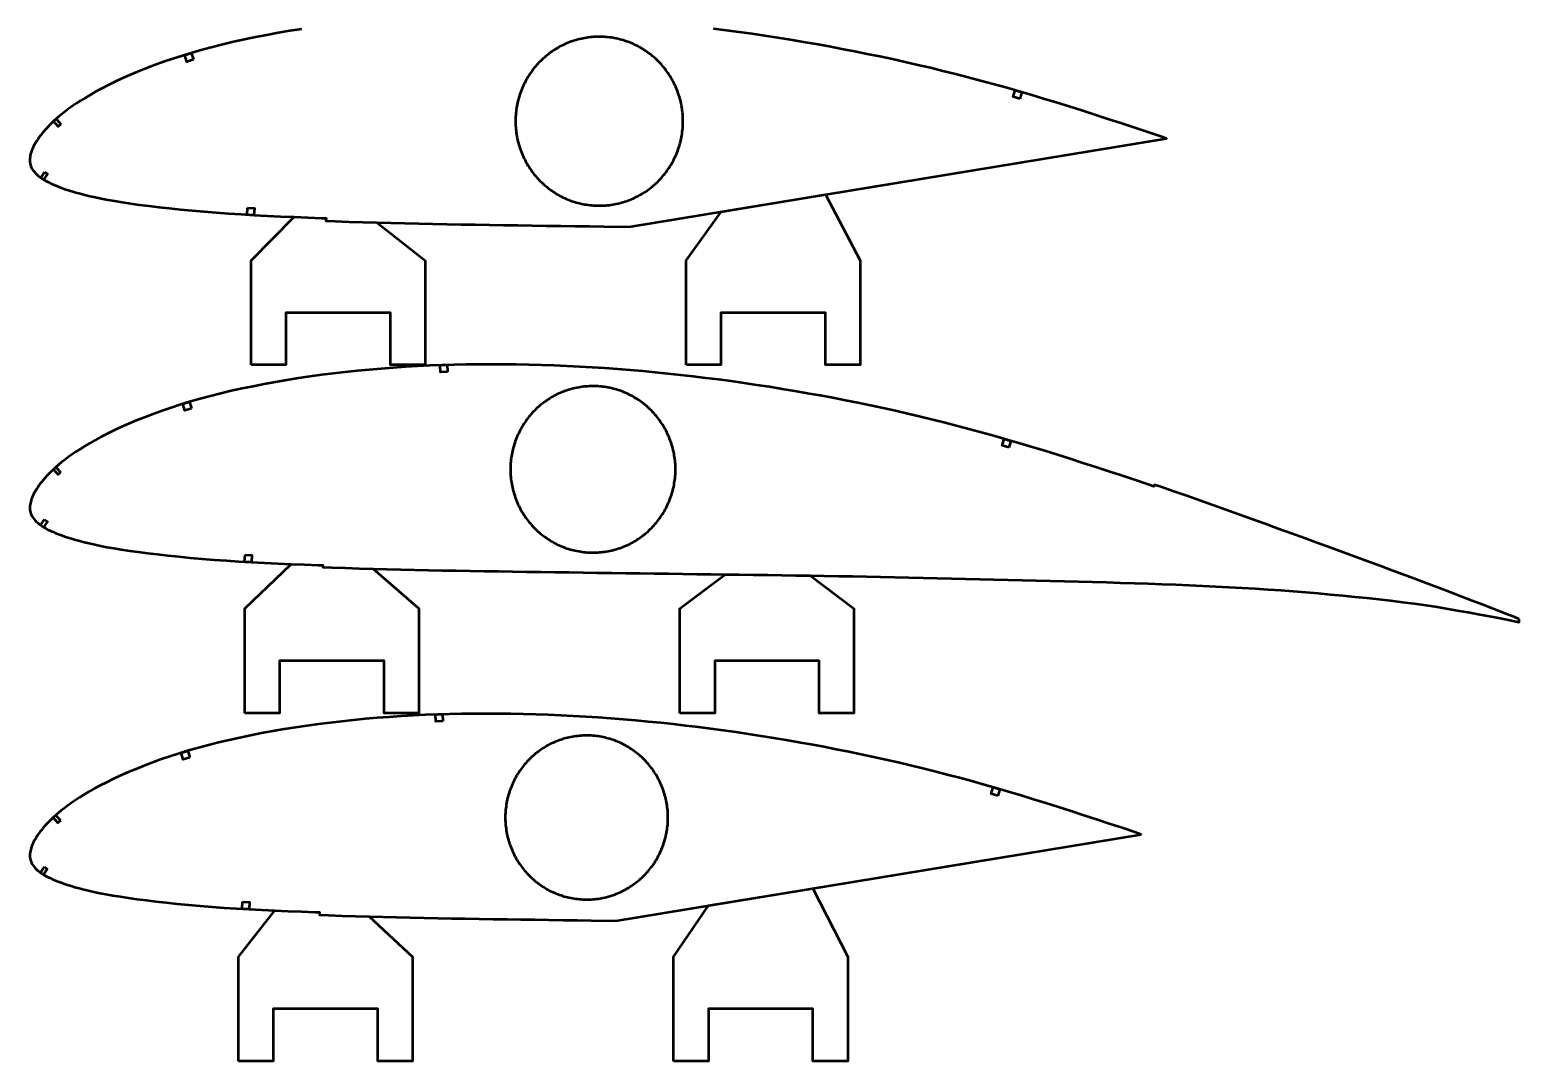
# Model space of a CAD drawing. Header units: metres. Extents: x -32 to 1074, y -15727 to -24.
# Drawn here: x -1 to 855, y -7440 to -6847 of the extents above; entities that cross this region are included whole.
import ezdxf

# ---------------------------------------------------------------- set-up
doc = ezdxf.new("R2010")
doc.units = ezdxf.units.M
doc.layers.add('Layer', color=7, linetype='Continuous', lineweight=50)

msp = doc.modelspace()

# ---------------------------------------------------------------- linework, layer by layer
at = {"layer": 'Layer', "color": 1}
for p, q in [((426.06, -6947.06), (426.06, -6947.56)), ((176.06, -6957.49), (176.06, -6957.99)), ((172.44, -7156.34), (172.44, -7156.84)), ((422.44, -7160.67), (422.44, -7161.17)), ((418.81, -7345.66), (418.81, -7346.16)), ((168.81, -7356.09), (168.81, -7356.59))]:
    msp.add_line(p, q, dxfattribs=at)
at = {"layer": 'Layer'}
for points in [[(154.89, -6847.08), (148.22, -6848.15), (141.6, -6849.3), (135.03, -6850.51), (128.53, -6851.77), (122.16, -6853.09), (115.91, -6854.46), (109.79, -6855.9), (103.8, -6857.42), (97.92, -6859), (92.16, -6860.66), (86.53, -6862.38), (81.04, -6864.15), (75.71, -6865.98), (70.53, -6867.86), (65.54, -6869.77), (60.73, -6871.69), (56.15, -6873.62), (51.8, -6875.53), (47.71, -6877.43), (43.86, -6879.31), (40.25, -6881.17), (36.88, -6882.99), (33.74, -6884.77), (30.82, -6886.5), (28.11, -6888.19), (25.59, -6889.81), (23.27, -6891.39), (21.13, -6892.93), (19.15, -6894.43), (17.31, -6895.88), (15.6, -6897.29), (14.02, -6898.66), (12.56, -6899.99), (11.2, -6901.27), (9.94, -6902.52), (8.78, -6903.74), (7.7, -6904.92), (6.7, -6906.08), (5.78, -6907.2), (4.92, -6908.29), (4.14, -6909.37), (3.41, -6910.42), (2.73, -6911.45), (2.11, -6912.42), (1.57, -6913.37), (1.07, -6914.35), (0.61, -6915.3), (0.2, -6916.19), (-0.14, -6917.06), (-0.42, -6917.94), (-0.66, -6918.81), (-0.85, -6919.65), (-1, -6920.47), (-1.1, -6921.29), (-1.15, -6922.05), (-1.15, -6922.82), (-1.09, -6923.58), (-0.96, -6924.36), (-0.76, -6925.15), (-0.49, -6925.93), (-0.15, -6926.71), (0.25, -6927.47), (0.73, -6928.23), (1.29, -6928.98), (1.93, -6929.71), (2.63, -6930.44), (3.4, -6931.15), (4.24, -6931.85), (5.15, -6932.53), (6.14, -6933.19), (7.21, -6933.84), (8.36, -6934.47), (9.6, -6935.1), (10.92, -6935.73), (12.33, -6936.37), (13.84, -6937), (15.45, -6937.65), (17.16, -6938.29), (18.99, -6938.95), (20.96, -6939.6), (23.09, -6940.25), (25.38, -6940.91), (27.85, -6941.59), (30.52, -6942.28), (33.41, -6942.99), (36.53, -6943.7), (39.92, -6944.41), (43.6, -6945.12), (47.61, -6945.83), (51.96, -6946.54), (56.68, -6947.26), (61.74, -6947.98), (67.16, -6948.69), (72.92, -6949.38), (79.02, -6950.04), (85.43, -6950.69), (92.11, -6951.32), (98.96, -6951.94), (105.96, -6952.51), (113.07, -6953.03), (120.32, -6953.49), (127.73, -6953.91), (135.27, -6954.31), (142.92, -6954.67), (150.67, -6955.01), (158.52, -6955.33), (166.44, -6955.64), (169.1, -6955.73), (169.04, -6957.23), (174.35, -6957.43), (182.32, -6957.72), (190.29, -6957.98), (198.27, -6958.21), (206.3, -6958.42), (214.36, -6958.62), (222.44, -6958.82), (230.51, -6959), (238.57, -6959.16), (246.65, -6959.3), (254.76, -6959.42), (262.92, -6959.53), (271.09, -6959.65), (279.28, -6959.78), (287.47, -6959.9), (295.69, -6960.01), (303.93, -6960.12), (312.17, -6960.23), (320.42, -6960.35), (328.67, -6960.47), (343.19, -6960.68), (651.94, -6909.95), (651.94, -6909.95), (651.94, -6909.95), (648.17, -6908.66), (640.68, -6906.13), (633.21, -6903.63), (625.75, -6901.16), (618.28, -6898.73), (610.82, -6896.32), (603.37, -6893.94), (595.98, -6891.59), (588.63, -6889.3), (581.34, -6887.07), (574.07, -6884.9), (566.83, -6882.78), (559.6, -6880.71), (552.38, -6878.7), (545.17, -6876.73), (537.97, -6874.82), (530.77, -6872.97), (523.56, -6871.17), (516.35, -6869.42), (509.11, -6867.71), (501.87, -6866.06), (494.61, -6864.45), (487.34, -6862.9), (480.05, -6861.39), (472.76, -6859.93), (465.44, -6858.52), (458.1, -6857.15), (450.74, -6855.83), (443.37, -6854.55), (435.98, -6853.31), (428.6, -6852.12), (421.22, -6850.98), (413.84, -6849.89), (406.47, -6848.85), (399.1, -6847.86), (391.73, -6846.91)], [(154.89, -6847.08), (148.22, -6848.15), (141.6, -6849.3), (135.03, -6850.51), (128.53, -6851.77), (122.16, -6853.09), (115.91, -6854.46), (109.79, -6855.9), (103.8, -6857.42), (97.92, -6859), (92.16, -6860.66), (86.53, -6862.38), (81.04, -6864.15), (75.71, -6865.98), (70.53, -6867.86), (65.54, -6869.77), (60.73, -6871.69), (56.15, -6873.62), (51.8, -6875.53), (47.71, -6877.43), (43.86, -6879.31), (40.25, -6881.17), (36.88, -6882.99), (33.74, -6884.77), (30.82, -6886.5), (28.11, -6888.19), (25.59, -6889.81), (23.27, -6891.39), (21.13, -6892.93), (19.15, -6894.43), (17.31, -6895.88), (15.6, -6897.29), (14.02, -6898.66), (12.56, -6899.99), (11.2, -6901.27), (9.94, -6902.52), (8.78, -6903.74), (7.7, -6904.92), (6.7, -6906.08), (5.78, -6907.2), (4.92, -6908.29), (4.14, -6909.37), (3.41, -6910.42), (2.73, -6911.45), (2.11, -6912.42), (1.57, -6913.37), (1.07, -6914.35), (0.61, -6915.3), (0.2, -6916.19), (-0.14, -6917.06), (-0.42, -6917.94), (-0.66, -6918.81), (-0.85, -6919.65), (-1, -6920.47), (-1.1, -6921.29), (-1.15, -6922.05), (-1.15, -6922.82), (-1.09, -6923.58), (-0.96, -6924.36), (-0.76, -6925.15), (-0.49, -6925.93), (-0.15, -6926.71), (0.25, -6927.47), (0.73, -6928.23), (1.29, -6928.98), (1.93, -6929.71), (2.63, -6930.44), (3.4, -6931.15), (4.24, -6931.85), (5.15, -6932.53), (6.14, -6933.19), (7.21, -6933.84), (8.36, -6934.47), (9.6, -6935.1), (10.92, -6935.73), (12.33, -6936.37), (13.84, -6937), (15.45, -6937.65), (17.16, -6938.29), (18.99, -6938.95), (20.96, -6939.6), (23.09, -6940.25), (25.38, -6940.91), (27.85, -6941.59), (30.52, -6942.28), (33.41, -6942.99), (36.53, -6943.7), (39.92, -6944.41), (43.6, -6945.12), (47.61, -6945.83), (51.96, -6946.54), (56.68, -6947.26), (61.74, -6947.98), (67.16, -6948.69), (72.92, -6949.38), (79.02, -6950.04), (85.43, -6950.69), (92.11, -6951.32), (98.96, -6951.94), (105.96, -6952.51), (113.07, -6953.03), (120.32, -6953.49), (127.73, -6953.91), (135.27, -6954.31), (142.92, -6954.67), (150.67, -6955.01), (158.52, -6955.33), (166.44, -6955.64), (169.1, -6955.73), (169.04, -6957.23), (174.35, -6957.43), (182.32, -6957.72), (190.29, -6957.98), (198.27, -6958.21), (206.3, -6958.42), (214.36, -6958.62), (222.44, -6958.82), (230.51, -6959), (238.57, -6959.16), (246.65, -6959.3), (254.76, -6959.42), (262.92, -6959.53), (271.09, -6959.65), (279.28, -6959.78), (287.47, -6959.9), (295.69, -6960.01), (303.93, -6960.12), (312.17, -6960.23), (320.42, -6960.35), (328.67, -6960.47), (343.19, -6960.68), (651.94, -6909.95), (651.94, -6909.95), (651.94, -6909.95), (648.17, -6908.66), (640.68, -6906.13), (633.21, -6903.63), (625.75, -6901.16), (618.28, -6898.73), (610.82, -6896.32), (603.37, -6893.94), (595.98, -6891.59), (588.63, -6889.3), (581.34, -6887.07), (574.07, -6884.9), (566.83, -6882.78), (559.6, -6880.71), (552.38, -6878.7), (545.17, -6876.73), (537.97, -6874.82), (530.77, -6872.97), (523.56, -6871.17), (516.35, -6869.42), (509.11, -6867.71), (501.87, -6866.06), (494.61, -6864.45), (487.34, -6862.9), (480.05, -6861.39), (472.76, -6859.93), (465.44, -6858.52), (458.1, -6857.15), (450.74, -6855.83), (443.37, -6854.55), (435.98, -6853.31), (428.6, -6852.12), (421.22, -6850.98), (413.84, -6849.89), (406.47, -6848.85), (399.1, -6847.86), (391.73, -6846.91)], [(92.84, -6864.63), (89.02, -6865.8), (87.85, -6861.98), (91.67, -6860.81), (92.84, -6864.63)], [(567.69, -6887.2), (563.85, -6886.07), (564.97, -6882.23), (568.81, -6883.36), (567.69, -6887.2)], [(16.68, -6901.65), (15.2, -6902.99), (12.52, -6900.02), (14, -6898.68), (16.68, -6901.65)], [(7.34, -6929.18), (9.01, -6930.29), (6.78, -6933.61), (5.12, -6932.5), (7.34, -6929.18)], [(123.91, -6949.69), (127.9, -6949.92), (127.67, -6953.91), (123.68, -6953.69), (123.91, -6949.69)], [(238.78, -7044.04), (234.78, -7044.16), (234.66, -7040.16), (238.66, -7040.04), (238.78, -7044.04)], [(91.85, -7065.08), (88.02, -7066.25), (86.86, -7062.42), (90.68, -7061.25), (91.85, -7065.08)], [(561.38, -7087.4), (557.54, -7086.28), (558.67, -7082.44), (562.51, -7083.56), (561.38, -7087.4)], [(16.55, -7101.67), (15.07, -7103.01), (12.38, -7100.04), (13.86, -7098.7), (16.55, -7101.67)], [(7.29, -7128.8), (8.95, -7129.91), (6.73, -7133.23), (5.06, -7132.12), (7.29, -7128.8)], [(122.51, -7149.08), (126.5, -7149.3), (126.28, -7153.3), (122.28, -7153.07), (122.51, -7149.08)], [(236.12, -7244.73), (232.12, -7244.85), (232, -7240.85), (236, -7240.73), (236.12, -7244.73)], [(90.86, -7265.52), (87.03, -7266.69), (85.86, -7262.87), (89.69, -7261.7), (90.86, -7265.52)], [(555.08, -7287.61), (551.24, -7286.49), (552.36, -7282.65), (556.2, -7283.77), (555.08, -7287.61)], [(16.41, -7301.69), (14.93, -7303.03), (12.25, -7300.06), (13.73, -7298.72), (16.41, -7301.69)], [(7.23, -7328.42), (8.89, -7329.53), (6.67, -7332.85), (5.01, -7331.74), (7.23, -7328.42)], [(121.11, -7348.46), (125.11, -7348.69), (124.88, -7352.68), (120.89, -7352.46), (121.11, -7348.46)]]:
    msp.add_lwpolyline(points, dxfattribs=at)
for points in [[(374.18, -6900), (374.17, -6898.98), (374.14, -6897.96), (374.09, -6896.94), (374.01, -6895.93), (373.92, -6894.91), (373.8, -6893.9), (373.66, -6892.89), (373.5, -6891.88), (373.32, -6890.88), (373.12, -6889.88), (372.9, -6888.89), (372.66, -6887.9), (372.4, -6886.91), (372.12, -6885.94), (371.81, -6884.96), (371.49, -6884), (371.14, -6883.04), (370.78, -6882.09), (370.4, -6881.15), (370, -6880.21), (369.57, -6879.28), (369.13, -6878.37), (368.67, -6877.46), (368.19, -6876.56), (367.69, -6875.68), (367.18, -6874.8), (366.64, -6873.93), (366.09, -6873.08), (365.52, -6872.24), (364.93, -6871.41), (364.33, -6870.59), (363.71, -6869.79), (363.07, -6869), (362.41, -6868.22), (361.74, -6867.46), (361.06, -6866.71), (360.36, -6865.98), (359.64, -6865.26), (358.91, -6864.55), (358.16, -6863.87), (357.4, -6863.19), (356.63, -6862.54), (355.84, -6861.9), (355.04, -6861.28), (354.22, -6860.67), (353.4, -6860.08), (352.56, -6859.51), (351.71, -6858.96), (350.85, -6858.43), (349.98, -6857.91), (349.09, -6857.42), (348.2, -6856.94), (347.3, -6856.48), (346.38, -6856.04), (345.46, -6855.62), (344.53, -6855.22), (343.6, -6854.83), (342.65, -6854.47), (341.7, -6854.13), (340.74, -6853.81), (339.77, -6853.51), (338.8, -6853.23), (337.82, -6852.97), (336.84, -6852.73), (335.85, -6852.51), (334.86, -6852.32), (333.86, -6852.14), (332.86, -6851.99), (331.86, -6851.85), (330.85, -6851.74), (329.85, -6851.65), (328.84, -6851.58), (327.83, -6851.53), (326.82, -6851.5), (325.81, -6851.5), (324.8, -6851.52), (323.78, -6851.55), (322.78, -6851.61), (321.77, -6851.69), (320.76, -6851.79), (319.76, -6851.92), (318.76, -6852.06), (317.76, -6852.23), (316.76, -6852.41), (315.77, -6852.62), (314.79, -6852.85), (313.81, -6853.1), (312.83, -6853.37), (311.86, -6853.66), (310.9, -6853.97), (309.94, -6854.3), (308.99, -6854.65), (308.05, -6855.02), (307.12, -6855.41), (306.19, -6855.82), (305.28, -6856.25), (304.37, -6856.7), (303.47, -6857.17), (302.58, -6857.66), (301.71, -6858.17), (300.84, -6858.69), (299.98, -6859.24), (299.14, -6859.8), (298.31, -6860.38), (297.49, -6860.97), (296.68, -6861.59), (295.89, -6862.22), (295.1, -6862.86), (294.34, -6863.53), (293.58, -6864.21), (292.84, -6864.9), (292.12, -6865.61), (291.41, -6866.34), (290.72, -6867.08), (290.04, -6867.84), (289.38, -6868.61), (288.73, -6869.39), (288.1, -6870.19), (287.49, -6871), (286.89, -6871.82), (286.31, -6872.66), (285.75, -6873.51), (285.21, -6874.37), (284.68, -6875.24), (284.17, -6876.12), (283.69, -6877.01), (283.22, -6877.91), (282.76, -6878.83), (282.33, -6879.75), (281.92, -6880.68), (281.53, -6881.62), (281.15, -6882.56), (280.8, -6883.52), (280.47, -6884.48), (280.15, -6885.45), (279.86, -6886.42), (279.59, -6887.41), (279.33, -6888.39), (279.1, -6889.39), (278.89, -6890.38), (278.7, -6891.38), (278.53, -6892.39), (278.38, -6893.4), (278.26, -6894.41), (278.15, -6895.42), (278.07, -6896.44), (278, -6897.45), (277.96, -6898.47), (277.94, -6899.49), (277.94, -6900.51), (277.96, -6901.53), (278, -6902.55), (278.07, -6903.56), (278.15, -6904.58), (278.26, -6905.59), (278.38, -6906.6), (278.53, -6907.61), (278.7, -6908.62), (278.89, -6909.62), (279.1, -6910.61), (279.33, -6911.61), (279.59, -6912.59), (279.86, -6913.58), (280.15, -6914.55), (280.47, -6915.52), (280.8, -6916.48), (281.15, -6917.44), (281.53, -6918.38), (281.92, -6919.32), (282.33, -6920.25), (282.76, -6921.17), (283.22, -6922.09), (283.69, -6922.99), (284.17, -6923.88), (284.68, -6924.76), (285.21, -6925.63), (285.75, -6926.49), (286.31, -6927.34), (286.89, -6928.18), (287.49, -6929), (288.1, -6929.81), (288.73, -6930.61), (289.38, -6931.39), (290.04, -6932.16), (290.72, -6932.92), (291.41, -6933.66), (292.12, -6934.39), (292.84, -6935.1), (293.58, -6935.79), (294.34, -6936.47), (295.1, -6937.14), (295.89, -6937.78), (296.68, -6938.41), (297.49, -6939.03), (298.31, -6939.62), (299.14, -6940.2), (299.98, -6940.76), (300.84, -6941.31), (301.71, -6941.83), (302.58, -6942.34), (303.47, -6942.83), (304.37, -6943.3), (305.28, -6943.75), (306.19, -6944.18), (307.12, -6944.59), (308.05, -6944.98), (308.99, -6945.35), (309.94, -6945.7), (310.9, -6946.03), (311.86, -6946.34), (312.83, -6946.63), (313.81, -6946.9), (314.79, -6947.15), (315.77, -6947.38), (316.76, -6947.59), (317.76, -6947.77), (318.76, -6947.94), (319.76, -6948.08), (320.76, -6948.21), (321.77, -6948.31), (322.78, -6948.39), (323.78, -6948.45), (324.8, -6948.48), (325.81, -6948.5), (326.82, -6948.5), (327.83, -6948.47), (328.84, -6948.42), (329.85, -6948.35), (330.85, -6948.26), (331.86, -6948.15), (332.86, -6948.01), (333.86, -6947.86), (334.86, -6947.68), (335.85, -6947.49), (336.84, -6947.27), (337.82, -6947.03), (338.8, -6946.77), (339.77, -6946.49), (340.74, -6946.19), (341.7, -6945.87), (342.65, -6945.53), (343.6, -6945.17), (344.53, -6944.78), (345.46, -6944.38), (346.38, -6943.96), (347.3, -6943.52), (348.2, -6943.06), (349.09, -6942.58), (349.98, -6942.09), (350.85, -6941.57), (351.71, -6941.04), (352.56, -6940.49), (353.4, -6939.92), (354.22, -6939.33), (355.04, -6938.72), (355.84, -6938.1), (356.63, -6937.46), (357.4, -6936.81), (358.16, -6936.13), (358.91, -6935.45), (359.64, -6934.74), (360.36, -6934.02), (361.06, -6933.29), (361.74, -6932.54), (362.41, -6931.78), (363.07, -6931), (363.71, -6930.21), (364.33, -6929.41), (364.93, -6928.59), (365.52, -6927.76), (366.09, -6926.92), (366.64, -6926.07), (367.18, -6925.2), (367.69, -6924.32), (368.19, -6923.44), (368.67, -6922.54), (369.13, -6921.63), (369.57, -6920.72), (370, -6919.79), (370.4, -6918.85), (370.78, -6917.91), (371.14, -6916.96), (371.49, -6916), (371.81, -6915.04), (372.12, -6914.06), (372.4, -6913.09), (372.66, -6912.1), (372.9, -6911.11), (373.12, -6910.12), (373.32, -6909.12), (373.5, -6908.12), (373.66, -6907.11), (373.8, -6906.1), (373.92, -6905.09), (374.01, -6904.07), (374.09, -6903.06), (374.14, -6902.04), (374.17, -6901.02), (374.18, -6900)], [(854.67, -7185.99), (852.11, -7184.95), (847.99, -7183.35), (843.54, -7181.59), (838.68, -7179.7), (833.37, -7177.67), (827.66, -7175.49), (821.62, -7173.18), (815.3, -7170.76), (808.79, -7168.29), (802.23, -7165.81), (795.6, -7163.36), (788.89, -7160.82), (782.1, -7158.25), (775.19, -7155.68), (768.17, -7153.08), (761.03, -7150.47), (753.75, -7147.8), (746.36, -7145.09), (738.88, -7142.36), (731.35, -7139.61), (723.8, -7136.86), (716.24, -7134.1), (708.68, -7131.36), (701.13, -7128.64), (693.58, -7125.92), (686.05, -7123.22), (678.54, -7120.54), (671.06, -7117.9), (663.6, -7115.28), (656.15, -7112.69), (648.71, -7110.12), (645.03, -7108.86), (644.69, -7109.86), (640.96, -7108.58), (633.56, -7106.08), (626.17, -7103.61), (618.79, -7101.17), (611.41, -7098.76), (604.02, -7096.37), (596.66, -7094.02), (589.35, -7091.7), (582.09, -7089.44), (574.87, -7087.23), (567.69, -7085.08), (560.53, -7082.98), (553.38, -7080.94), (546.24, -7078.95), (539.11, -7077.01), (531.98, -7075.12), (524.87, -7073.28), (517.74, -7071.5), (510.6, -7069.77), (503.45, -7068.09), (496.29, -7066.45), (489.11, -7064.87), (481.92, -7063.32), (474.72, -7061.83), (467.5, -7060.39), (460.27, -7058.99), (453.01, -7057.64), (445.73, -7056.34), (438.44, -7055.07), (431.14, -7053.85), (423.84, -7052.67), (416.54, -7051.54), (409.24, -7050.46), (401.95, -7049.43), (394.66, -7048.45), (387.38, -7047.52), (380.1, -7046.64), (372.83, -7045.81), (365.55, -7045.04), (358.28, -7044.31), (351.01, -7043.64), (343.75, -7043.02), (336.48, -7042.46), (329.2, -7041.95), (321.93, -7041.49), (314.65, -7041.08), (307.38, -7040.72), (300.12, -7040.41), (292.87, -7040.16), (285.63, -7039.96), (278.4, -7039.82), (271.19, -7039.72), (264.01, -7039.68), (256.88, -7039.7), (249.79, -7039.77), (242.75, -7039.91), (235.72, -7040.13), (228.7, -7040.41), (221.69, -7040.75), (214.7, -7041.16), (207.73, -7041.63), (200.78, -7042.16), (193.85, -7042.75), (186.96, -7043.41), (180.11, -7044.14), (173.3, -7044.92), (166.54, -7045.78), (159.83, -7046.7), (153.18, -7047.68), (146.58, -7048.74), (140.03, -7049.88), (133.53, -7051.08), (127.11, -7052.32), (120.8, -7053.62), (114.63, -7054.98), (108.58, -7056.41), (102.65, -7057.91), (96.84, -7059.47), (91.14, -7061.11), (85.58, -7062.81), (80.15, -7064.57), (74.87, -7066.38), (69.76, -7068.23), (64.81, -7070.12), (60.06, -7072.02), (55.53, -7073.93), (51.24, -7075.82), (47.19, -7077.7), (43.38, -7079.56), (39.81, -7081.39), (36.48, -7083.19), (33.37, -7084.95), (30.48, -7086.67), (27.8, -7088.33), (25.32, -7089.94), (23.03, -7091.5), (20.91, -7093.02), (18.94, -7094.5), (17.13, -7095.94), (15.44, -7097.34), (13.88, -7098.69), (12.43, -7100), (11.09, -7101.27), (9.85, -7102.51), (8.7, -7103.71), (7.63, -7104.88), (6.64, -7106.02), (5.73, -7107.13), (4.88, -7108.21), (4.11, -7109.27), (3.38, -7110.32), (2.71, -7111.33), (2.1, -7112.29), (1.56, -7113.23), (1.07, -7114.2), (0.62, -7115.14), (0.22, -7116.02), (-0.12, -7116.87), (-0.4, -7117.74), (-0.63, -7118.6), (-0.82, -7119.44), (-0.97, -7120.25), (-1.07, -7121.06), (-1.12, -7121.81), (-1.12, -7122.56), (-1.06, -7123.32), (-0.93, -7124.09), (-0.73, -7124.86), (-0.47, -7125.64), (-0.14, -7126.4), (0.26, -7127.16), (0.74, -7127.91), (1.29, -7128.64), (1.92, -7129.37), (2.61, -7130.09), (3.38, -7130.79), (4.21, -7131.48), (5.11, -7132.15), (6.08, -7132.8), (7.14, -7133.44), (8.28, -7134.07), (9.5, -7134.7), (10.81, -7135.32), (12.2, -7135.95), (13.69, -7136.58), (15.28, -7137.21), (16.98, -7137.85), (18.79, -7138.5), (20.73, -7139.14), (22.83, -7139.79), (25.1, -7140.44), (27.54, -7141.11), (30.19, -7141.8), (33.04, -7142.49), (36.13, -7143.2), (39.48, -7143.9), (43.12, -7144.61), (47.08, -7145.3), (51.39, -7146.01), (56.05, -7146.72), (61.06, -7147.43), (66.41, -7148.13), (72.11, -7148.81), (78.14, -7149.47), (84.49, -7150.11), (91.08, -7150.74), (97.87, -7151.34), (104.78, -7151.91), (111.82, -7152.43), (118.98, -7152.88), (126.31, -7153.3), (133.77, -7153.69), (141.33, -7154.05), (148.99, -7154.38), (156.76, -7154.7), (164.59, -7155), (167.22, -7155.1), (167.18, -7156.15), (172.43, -7156.34), (180.31, -7156.63), (188.19, -7156.88), (196.08, -7157.11), (204.02, -7157.32), (211.99, -7157.52), (219.98, -7157.71), (227.96, -7157.89), (235.93, -7158.05), (243.91, -7158.19), (251.94, -7158.31), (260, -7158.42), (268.08, -7158.54), (276.18, -7158.67), (284.29, -7158.79), (292.41, -7158.9), (300.56, -7159), (308.71, -7159.11), (316.87, -7159.23), (325.02, -7159.35), (333.18, -7159.47), (341.33, -7159.58), (349.47, -7159.69), (357.63, -7159.8), (365.78, -7159.91), (373.94, -7160.02), (382.09, -7160.14), (390.25, -7160.25), (398.4, -7160.37), (406.55, -7160.47), (414.7, -7160.57), (422.85, -7160.68), (430.98, -7160.79), (439.1, -7160.91), (447.23, -7161.03), (455.35, -7161.16), (463.47, -7161.3), (471.57, -7161.45), (479.66, -7161.6), (487.76, -7161.77), (495.88, -7161.95), (504.01, -7162.13), (512.14, -7162.31), (520.28, -7162.48), (528.42, -7162.65), (536.55, -7162.83), (544.68, -7163.02), (552.81, -7163.21), (560.94, -7163.4), (569.06, -7163.58), (577.16, -7163.77), (585.25, -7163.97), (593.32, -7164.18), (601.39, -7164.4), (609.46, -7164.63), (617.53, -7164.86), (625.56, -7165.1), (633.53, -7165.34), (641.44, -7165.6), (649.32, -7165.89), (657.17, -7166.18), (664.94, -7166.49), (672.62, -7166.84), (680.27, -7167.22), (687.9, -7167.65), (695.49, -7168.09), (703.02, -7168.52), (710.41, -7168.95), (717.65, -7169.46), (724.86, -7170.05), (732.08, -7170.64), (739.22, -7171.21), (746.26, -7171.83), (753.27, -7172.53), (760.26, -7173.23), (767.18, -7173.88), (774, -7174.58), (780.78, -7175.4), (787.6, -7176.27), (794.39, -7177.15), (801, -7178.03), (807.47, -7179.03), (813.9, -7180.1), (820.21, -7181.18), (826.31, -7182.24), (832.12, -7183.3), (837.61, -7184.34), (842.76, -7185.31), (847.54, -7186.24), (851.95, -7187.12), (854.67, -7187.7)], [(854.67, -7185.99), (852.11, -7184.95), (847.99, -7183.35), (843.54, -7181.59), (838.68, -7179.7), (833.37, -7177.67), (827.66, -7175.49), (821.62, -7173.18), (815.3, -7170.76), (808.79, -7168.29), (802.23, -7165.81), (795.6, -7163.36), (788.89, -7160.82), (782.1, -7158.25), (775.19, -7155.68), (768.17, -7153.08), (761.03, -7150.47), (753.75, -7147.8), (746.36, -7145.09), (738.88, -7142.36), (731.35, -7139.61), (723.8, -7136.86), (716.24, -7134.1), (708.68, -7131.36), (701.13, -7128.64), (693.58, -7125.92), (686.05, -7123.22), (678.54, -7120.54), (671.06, -7117.9), (663.6, -7115.28), (656.15, -7112.69), (648.71, -7110.12), (645.03, -7108.86), (644.69, -7109.86), (640.96, -7108.58), (633.56, -7106.08), (626.17, -7103.61), (618.79, -7101.17), (611.41, -7098.76), (604.02, -7096.37), (596.66, -7094.02), (589.35, -7091.7), (582.09, -7089.44), (574.87, -7087.23), (567.69, -7085.08), (560.53, -7082.98), (553.38, -7080.94), (546.24, -7078.95), (539.11, -7077.01), (531.98, -7075.12), (524.87, -7073.28), (517.74, -7071.5), (510.6, -7069.77), (503.45, -7068.09), (496.29, -7066.45), (489.11, -7064.87), (481.92, -7063.32), (474.72, -7061.83), (467.5, -7060.39), (460.27, -7058.99), (453.01, -7057.64), (445.73, -7056.34), (438.44, -7055.07), (431.14, -7053.85), (423.84, -7052.67), (416.54, -7051.54), (409.24, -7050.46), (401.95, -7049.43), (394.66, -7048.45), (387.38, -7047.52), (380.1, -7046.64), (372.83, -7045.81), (365.55, -7045.04), (358.28, -7044.31), (351.01, -7043.64), (343.75, -7043.02), (336.48, -7042.46), (329.2, -7041.95), (321.93, -7041.49), (314.65, -7041.08), (307.38, -7040.72), (300.12, -7040.41), (292.87, -7040.16), (285.63, -7039.96), (278.4, -7039.82), (271.19, -7039.72), (264.01, -7039.68), (256.88, -7039.7), (249.79, -7039.77), (242.75, -7039.91), (235.72, -7040.13), (228.7, -7040.41), (221.69, -7040.75), (214.7, -7041.16), (207.73, -7041.63), (200.78, -7042.16), (193.85, -7042.75), (186.96, -7043.41), (180.11, -7044.14), (173.3, -7044.92), (166.54, -7045.78), (159.83, -7046.7), (153.18, -7047.68), (146.58, -7048.74), (140.03, -7049.88), (133.53, -7051.08), (127.11, -7052.32), (120.8, -7053.62), (114.63, -7054.98), (108.58, -7056.41), (102.65, -7057.91), (96.84, -7059.47), (91.14, -7061.11), (85.58, -7062.81), (80.15, -7064.57), (74.87, -7066.38), (69.76, -7068.23), (64.81, -7070.12), (60.06, -7072.02), (55.53, -7073.93), (51.24, -7075.82), (47.19, -7077.7), (43.38, -7079.56), (39.81, -7081.39), (36.48, -7083.19), (33.37, -7084.95), (30.48, -7086.67), (27.8, -7088.33), (25.32, -7089.94), (23.03, -7091.5), (20.91, -7093.02), (18.94, -7094.5), (17.13, -7095.94), (15.44, -7097.34), (13.88, -7098.69), (12.43, -7100), (11.09, -7101.27), (9.85, -7102.51), (8.7, -7103.71), (7.63, -7104.88), (6.64, -7106.02), (5.73, -7107.13), (4.88, -7108.21), (4.11, -7109.27), (3.38, -7110.32), (2.71, -7111.33), (2.1, -7112.29), (1.56, -7113.23), (1.07, -7114.2), (0.62, -7115.14), (0.22, -7116.02), (-0.12, -7116.87), (-0.4, -7117.74), (-0.63, -7118.6), (-0.82, -7119.44), (-0.97, -7120.25), (-1.07, -7121.06), (-1.12, -7121.81), (-1.12, -7122.56), (-1.06, -7123.32), (-0.93, -7124.09), (-0.73, -7124.86), (-0.47, -7125.64), (-0.14, -7126.4), (0.26, -7127.16), (0.74, -7127.91), (1.29, -7128.64), (1.92, -7129.37), (2.61, -7130.09), (3.38, -7130.79), (4.21, -7131.48), (5.11, -7132.15), (6.08, -7132.8), (7.14, -7133.44), (8.28, -7134.07), (9.5, -7134.7), (10.81, -7135.32), (12.2, -7135.95), (13.69, -7136.58), (15.28, -7137.21), (16.98, -7137.85), (18.79, -7138.5), (20.73, -7139.14), (22.83, -7139.79), (25.1, -7140.44), (27.54, -7141.11), (30.19, -7141.8), (33.04, -7142.49), (36.13, -7143.2), (39.48, -7143.9), (43.12, -7144.61), (47.08, -7145.3), (51.39, -7146.01), (56.05, -7146.72), (61.06, -7147.43), (66.41, -7148.13), (72.11, -7148.81), (78.14, -7149.47), (84.49, -7150.11), (91.08, -7150.74), (97.87, -7151.34), (104.78, -7151.91), (111.82, -7152.43), (118.98, -7152.88), (126.31, -7153.3), (133.77, -7153.69), (141.33, -7154.05), (148.99, -7154.38), (156.76, -7154.7), (164.59, -7155), (167.22, -7155.1), (167.18, -7156.15), (172.43, -7156.34), (180.31, -7156.63), (188.19, -7156.88), (196.08, -7157.11), (204.02, -7157.32), (211.99, -7157.52), (219.98, -7157.71), (227.96, -7157.89), (235.93, -7158.05), (243.91, -7158.19), (251.94, -7158.31), (260, -7158.42), (268.08, -7158.54), (276.18, -7158.67), (284.29, -7158.79), (292.41, -7158.9), (300.56, -7159), (308.71, -7159.11), (316.87, -7159.23), (325.02, -7159.35), (333.18, -7159.47), (341.33, -7159.58), (349.47, -7159.69), (357.63, -7159.8), (365.78, -7159.91), (373.94, -7160.02), (382.09, -7160.14), (390.25, -7160.25), (398.4, -7160.37), (406.55, -7160.47), (414.7, -7160.57), (422.85, -7160.68), (430.98, -7160.79), (439.1, -7160.91), (447.23, -7161.03), (455.35, -7161.16), (463.47, -7161.3), (471.57, -7161.45), (479.66, -7161.6), (487.76, -7161.77), (495.88, -7161.95), (504.01, -7162.13), (512.14, -7162.31), (520.28, -7162.48), (528.42, -7162.65), (536.55, -7162.83), (544.68, -7163.02), (552.81, -7163.21), (560.94, -7163.4), (569.06, -7163.58), (577.16, -7163.77), (585.25, -7163.97), (593.32, -7164.18), (601.39, -7164.4), (609.46, -7164.63), (617.53, -7164.86), (625.56, -7165.1), (633.53, -7165.34), (641.44, -7165.6), (649.32, -7165.89), (657.17, -7166.18), (664.94, -7166.49), (672.62, -7166.84), (680.27, -7167.22), (687.9, -7167.65), (695.49, -7168.09), (703.02, -7168.52), (710.41, -7168.95), (717.65, -7169.46), (724.86, -7170.05), (732.08, -7170.64), (739.22, -7171.21), (746.26, -7171.83), (753.27, -7172.53), (760.26, -7173.23), (767.18, -7173.88), (774, -7174.58), (780.78, -7175.4), (787.6, -7176.27), (794.39, -7177.15), (801, -7178.03), (807.47, -7179.03), (813.9, -7180.1), (820.21, -7181.18), (826.31, -7182.24), (832.12, -7183.3), (837.61, -7184.34), (842.76, -7185.31), (847.54, -7186.24), (851.95, -7187.12), (854.67, -7187.7)], [(369.87, -7100), (369.86, -7099), (369.83, -7097.99), (369.78, -7096.99), (369.7, -7095.99), (369.61, -7094.99), (369.49, -7093.99), (369.36, -7092.99), (369.2, -7092), (369.02, -7091.01), (368.83, -7090.03), (368.61, -7089.05), (368.37, -7088.07), (368.11, -7087.1), (367.83, -7086.14), (367.53, -7085.18), (367.21, -7084.23), (366.87, -7083.28), (366.52, -7082.35), (366.14, -7081.42), (365.74, -7080.5), (365.33, -7079.58), (364.89, -7078.68), (364.44, -7077.79), (363.96, -7076.9), (363.47, -7076.03), (362.96, -7075.16), (362.44, -7074.31), (361.89, -7073.47), (361.33, -7072.64), (360.75, -7071.82), (360.16, -7071.02), (359.54, -7070.22), (358.91, -7069.45), (358.27, -7068.68), (357.61, -7067.93), (356.93, -7067.19), (356.24, -7066.47), (355.53, -7065.76), (354.81, -7065.07), (354.08, -7064.39), (353.33, -7063.73), (352.56, -7063.08), (351.79, -7062.45), (351, -7061.84), (350.2, -7061.24), (349.38, -7060.66), (348.56, -7060.1), (347.72, -7059.55), (346.87, -7059.03), (346.01, -7058.52), (345.14, -7058.03), (344.26, -7057.56), (343.37, -7057.11), (342.47, -7056.67), (341.56, -7056.26), (340.65, -7055.86), (339.72, -7055.49), (338.79, -7055.13), (337.85, -7054.79), (336.9, -7054.48), (335.95, -7054.18), (334.99, -7053.91), (334.03, -7053.65), (333.06, -7053.41), (332.09, -7053.2), (331.11, -7053.01), (330.13, -7052.83), (329.14, -7052.68), (328.15, -7052.55), (327.16, -7052.44), (326.17, -7052.35), (325.18, -7052.28), (324.18, -7052.23), (323.18, -7052.21), (322.19, -7052.2), (321.19, -7052.22), (320.19, -7052.25), (319.2, -7052.31), (318.21, -7052.39), (317.21, -7052.49), (316.22, -7052.61), (315.24, -7052.75), (314.25, -7052.92), (313.27, -7053.1), (312.3, -7053.3), (311.33, -7053.53), (310.36, -7053.77), (309.4, -7054.04), (308.44, -7054.33), (307.49, -7054.63), (306.55, -7054.96), (305.62, -7055.31), (304.69, -7055.67), (303.77, -7056.06), (302.86, -7056.46), (301.95, -7056.89), (301.06, -7057.33), (300.17, -7057.79), (299.3, -7058.27), (298.43, -7058.77), (297.58, -7059.29), (296.74, -7059.82), (295.9, -7060.38), (295.08, -7060.95), (294.27, -7061.54), (293.48, -7062.14), (292.7, -7062.76), (291.93, -7063.4), (291.17, -7064.05), (290.43, -7064.72), (289.7, -7065.41), (288.98, -7066.11), (288.29, -7066.83), (287.6, -7067.56), (286.93, -7068.3), (286.28, -7069.06), (285.64, -7069.83), (285.02, -7070.62), (284.42, -7071.42), (283.83, -7072.23), (283.26, -7073.05), (282.71, -7073.89), (282.17, -7074.74), (281.65, -7075.59), (281.15, -7076.46), (280.67, -7077.34), (280.21, -7078.23), (279.76, -7079.13), (279.34, -7080.04), (278.93, -7080.96), (278.54, -7081.88), (278.17, -7082.82), (277.83, -7083.76), (277.5, -7084.7), (277.19, -7085.66), (276.9, -7086.62), (276.63, -7087.59), (276.38, -7088.56), (276.15, -7089.54), (275.95, -7090.52), (275.76, -7091.51), (275.59, -7092.5), (275.45, -7093.49), (275.32, -7094.49), (275.22, -7095.49), (275.13, -7096.49), (275.07, -7097.49), (275.03, -7098.49), (275.01, -7099.5), (275.01, -7100.5), (275.03, -7101.51), (275.07, -7102.51), (275.13, -7103.51), (275.22, -7104.51), (275.32, -7105.51), (275.45, -7106.51), (275.59, -7107.5), (275.76, -7108.49), (275.95, -7109.48), (276.15, -7110.46), (276.38, -7111.44), (276.63, -7112.41), (276.9, -7113.38), (277.19, -7114.34), (277.5, -7115.3), (277.83, -7116.24), (278.17, -7117.18), (278.54, -7118.12), (278.93, -7119.04), (279.34, -7119.96), (279.76, -7120.87), (280.21, -7121.77), (280.67, -7122.66), (281.15, -7123.54), (281.65, -7124.41), (282.17, -7125.26), (282.71, -7126.11), (283.26, -7126.95), (283.83, -7127.77), (284.42, -7128.58), (285.02, -7129.38), (285.64, -7130.17), (286.28, -7130.94), (286.93, -7131.7), (287.6, -7132.44), (288.29, -7133.17), (288.98, -7133.89), (289.7, -7134.59), (290.43, -7135.28), (291.17, -7135.95), (291.93, -7136.6), (292.7, -7137.24), (293.48, -7137.86), (294.27, -7138.46), (295.08, -7139.05), (295.9, -7139.62), (296.74, -7140.18), (297.58, -7140.71), (298.43, -7141.23), (299.3, -7141.73), (300.17, -7142.21), (301.06, -7142.67), (301.95, -7143.11), (302.86, -7143.54), (303.77, -7143.94), (304.69, -7144.33), (305.62, -7144.69), (306.55, -7145.04), (307.49, -7145.37), (308.44, -7145.67), (309.4, -7145.96), (310.36, -7146.23), (311.33, -7146.47), (312.3, -7146.7), (313.27, -7146.9), (314.25, -7147.08), (315.24, -7147.25), (316.22, -7147.39), (317.21, -7147.51), (318.21, -7147.61), (319.2, -7147.69), (320.19, -7147.75), (321.19, -7147.78), (322.19, -7147.8), (323.18, -7147.79), (324.18, -7147.77), (325.18, -7147.72), (326.17, -7147.65), (327.16, -7147.56), (328.15, -7147.45), (329.14, -7147.32), (330.13, -7147.17), (331.11, -7146.99), (332.09, -7146.8), (333.06, -7146.59), (334.03, -7146.35), (334.99, -7146.09), (335.95, -7145.82), (336.9, -7145.52), (337.85, -7145.21), (338.79, -7144.87), (339.72, -7144.51), (340.65, -7144.14), (341.56, -7143.74), (342.47, -7143.33), (343.37, -7142.89), (344.26, -7142.44), (345.14, -7141.97), (346.01, -7141.48), (346.87, -7140.97), (347.72, -7140.45), (348.56, -7139.9), (349.38, -7139.34), (350.2, -7138.76), (351, -7138.16), (351.79, -7137.55), (352.56, -7136.92), (353.33, -7136.27), (354.08, -7135.61), (354.81, -7134.93), (355.53, -7134.24), (356.24, -7133.53), (356.93, -7132.81), (357.61, -7132.07), (358.27, -7131.32), (358.91, -7130.55), (359.54, -7129.78), (360.16, -7128.98), (360.75, -7128.18), (361.33, -7127.36), (361.89, -7126.53), (362.44, -7125.69), (362.96, -7124.84), (363.47, -7123.97), (363.96, -7123.1), (364.44, -7122.21), (364.89, -7121.32), (365.33, -7120.42), (365.74, -7119.5), (366.14, -7118.58), (366.52, -7117.65), (366.87, -7116.72), (367.21, -7115.77), (367.53, -7114.82), (367.83, -7113.86), (368.11, -7112.9), (368.37, -7111.93), (368.61, -7110.95), (368.83, -7109.97), (369.02, -7108.99), (369.2, -7108), (369.36, -7107.01), (369.49, -7106.01), (369.61, -7105.01), (369.7, -7104.01), (369.78, -7103.01), (369.83, -7102.01), (369.86, -7101), (369.87, -7100)], [(637.44, -7309.76), (637.44, -7309.76), (633.75, -7308.5), (626.44, -7306.02), (619.13, -7303.58), (611.83, -7301.17), (604.53, -7298.79), (597.23, -7296.43), (589.95, -7294.1), (582.72, -7291.81), (575.54, -7289.57), (568.41, -7287.39), (561.31, -7285.26), (554.22, -7283.19), (547.16, -7281.17), (540.1, -7279.2), (533.04, -7277.28), (526, -7275.41), (518.96, -7273.6), (511.92, -7271.84), (504.86, -7270.13), (497.79, -7268.46), (490.71, -7266.85), (483.61, -7265.28), (476.5, -7263.75), (469.38, -7262.28), (462.25, -7260.85), (455.09, -7259.47), (447.92, -7258.14), (440.72, -7256.84), (433.51, -7255.59), (426.29, -7254.38), (419.07, -7253.22), (411.85, -7252.11), (404.64, -7251.04), (397.43, -7250.02), (390.23, -7249.05), (383.02, -7248.13), (375.83, -7247.26), (368.63, -7246.44), (361.44, -7245.67), (354.25, -7244.96), (347.07, -7244.29), (339.88, -7243.68), (332.7, -7243.12), (325.5, -7242.62), (318.31, -7242.16), (311.11, -7241.75), (303.93, -7241.4), (296.75, -7241.1), (289.58, -7240.85), (282.42, -7240.65), (275.27, -7240.51), (268.14, -7240.42), (261.05, -7240.38), (253.99, -7240.39), (246.99, -7240.46), (240.02, -7240.6), (233.07, -7240.82), (226.13, -7241.09), (219.2, -7241.43), (212.29, -7241.83), (205.4, -7242.3), (198.52, -7242.83), (191.68, -7243.41), (184.86, -7244.07), (178.09, -7244.78), (171.36, -7245.56), (164.67, -7246.4), (158.04, -7247.31), (151.46, -7248.29), (144.94, -7249.34), (138.46, -7250.46), (132.03, -7251.64), (125.68, -7252.88), (119.45, -7254.16), (113.34, -7255.51), (107.36, -7256.92), (101.5, -7258.4), (95.75, -7259.95), (90.13, -7261.56), (84.62, -7263.25), (79.25, -7264.98), (74.04, -7266.77), (68.98, -7268.6), (64.09, -7270.47), (59.4, -7272.35), (54.92, -7274.23), (50.67, -7276.11), (46.66, -7277.96), (42.9, -7279.8), (39.38, -7281.61), (36.08, -7283.4), (33.01, -7285.14), (30.15, -7286.83), (27.5, -7288.48), (25.04, -7290.07), (22.78, -7291.61), (20.68, -7293.11), (18.74, -7294.58), (16.95, -7296), (15.28, -7297.38), (13.73, -7298.72), (12.3, -7300.01), (10.98, -7301.27), (9.75, -7302.49), (8.61, -7303.68), (7.56, -7304.84), (6.58, -7305.96), (5.68, -7307.06), (4.84, -7308.13), (4.07, -7309.18), (3.36, -7310.21), (2.69, -7311.21), (2.09, -7312.16), (1.56, -7313.09), (1.07, -7314.04), (0.63, -7314.98), (0.23, -7315.85), (-0.1, -7316.69), (-0.38, -7317.55), (-0.61, -7318.4), (-0.8, -7319.22), (-0.94, -7320.02), (-1.04, -7320.82), (-1.09, -7321.56), (-1.09, -7322.31), (-1.03, -7323.05), (-0.91, -7323.81), (-0.71, -7324.58), (-0.45, -7325.34), (-0.12, -7326.1), (0.27, -7326.85), (0.74, -7327.58), (1.29, -7328.31), (1.91, -7329.03), (2.6, -7329.74), (3.35, -7330.43), (4.17, -7331.11), (5.06, -7331.78), (6.02, -7332.42), (7.06, -7333.05), (8.19, -7333.68), (9.4, -7334.29), (10.69, -7334.91), (12.07, -7335.53), (13.55, -7336.15), (15.12, -7336.78), (16.79, -7337.41), (18.58, -7338.05), (20.51, -7338.68), (22.58, -7339.32), (24.82, -7339.97), (27.24, -7340.63), (29.85, -7341.31), (32.67, -7342), (35.73, -7342.7), (39.04, -7343.39), (42.63, -7344.09), (46.55, -7344.78), (50.81, -7345.47), (55.42, -7346.18), (60.37, -7346.88), (65.67, -7347.58), (71.3, -7348.25), (77.27, -7348.9), (83.54, -7349.53), (90.06, -7350.15), (96.77, -7350.75), (103.61, -7351.31), (110.56, -7351.82), (117.65, -7352.27), (124.89, -7352.68), (132.26, -7353.07), (139.74, -7353.43), (147.32, -7353.76), (154.99, -7354.07), (162.74, -7354.37), (165.34, -7354.46), (165.29, -7355.96), (170.47, -7356.16), (178.27, -7356.43), (186.06, -7356.69), (193.87, -7356.92), (201.72, -7357.12), (209.6, -7357.32), (217.5, -7357.51), (225.39, -7357.69), (233.27, -7357.84), (241.17, -7357.98), (249.1, -7358.1), (257.07, -7358.21), (265.06, -7358.33), (273.07, -7358.45), (281.09, -7358.57), (289.12, -7358.68), (297.18, -7358.79), (305.24, -7358.9), (313.3, -7359.01), (321.36, -7359.12), (335.57, -7359.33), (637.44, -7309.76)], [(637.44, -7309.76), (637.44, -7309.76), (633.75, -7308.5), (626.44, -7306.02), (619.13, -7303.58), (611.83, -7301.17), (604.53, -7298.79), (597.23, -7296.43), (589.95, -7294.1), (582.72, -7291.81), (575.54, -7289.57), (568.41, -7287.39), (561.31, -7285.26), (554.22, -7283.19), (547.16, -7281.17), (540.1, -7279.2), (533.04, -7277.28), (526, -7275.41), (518.96, -7273.6), (511.92, -7271.84), (504.86, -7270.13), (497.79, -7268.46), (490.71, -7266.85), (483.61, -7265.28), (476.5, -7263.75), (469.38, -7262.28), (462.25, -7260.85), (455.09, -7259.47), (447.92, -7258.14), (440.72, -7256.84), (433.51, -7255.59), (426.29, -7254.38), (419.07, -7253.22), (411.85, -7252.11), (404.64, -7251.04), (397.43, -7250.02), (390.23, -7249.05), (383.02, -7248.13), (375.83, -7247.26), (368.63, -7246.44), (361.44, -7245.67), (354.25, -7244.96), (347.07, -7244.29), (339.88, -7243.68), (332.7, -7243.12), (325.5, -7242.62), (318.31, -7242.16), (311.11, -7241.75), (303.93, -7241.4), (296.75, -7241.1), (289.58, -7240.85), (282.42, -7240.65), (275.27, -7240.51), (268.14, -7240.42), (261.05, -7240.38), (253.99, -7240.39), (246.99, -7240.46), (240.02, -7240.6), (233.07, -7240.82), (226.13, -7241.09), (219.2, -7241.43), (212.29, -7241.83), (205.4, -7242.3), (198.52, -7242.83), (191.68, -7243.41), (184.86, -7244.07), (178.09, -7244.78), (171.36, -7245.56), (164.67, -7246.4), (158.04, -7247.31), (151.46, -7248.29), (144.94, -7249.34), (138.46, -7250.46), (132.03, -7251.64), (125.68, -7252.88), (119.45, -7254.16), (113.34, -7255.51), (107.36, -7256.92), (101.5, -7258.4), (95.75, -7259.95), (90.13, -7261.56), (84.62, -7263.25), (79.25, -7264.98), (74.04, -7266.77), (68.98, -7268.6), (64.09, -7270.47), (59.4, -7272.35), (54.92, -7274.23), (50.67, -7276.11), (46.66, -7277.96), (42.9, -7279.8), (39.38, -7281.61), (36.08, -7283.4), (33.01, -7285.14), (30.15, -7286.83), (27.5, -7288.48), (25.04, -7290.07), (22.78, -7291.61), (20.68, -7293.11), (18.74, -7294.58), (16.95, -7296), (15.28, -7297.38), (13.73, -7298.72), (12.3, -7300.01), (10.98, -7301.27), (9.75, -7302.49), (8.61, -7303.68), (7.56, -7304.84), (6.58, -7305.96), (5.68, -7307.06), (4.84, -7308.13), (4.07, -7309.18), (3.36, -7310.21), (2.69, -7311.21), (2.09, -7312.16), (1.56, -7313.09), (1.07, -7314.04), (0.63, -7314.98), (0.23, -7315.85), (-0.1, -7316.69), (-0.38, -7317.55), (-0.61, -7318.4), (-0.8, -7319.22), (-0.94, -7320.02), (-1.04, -7320.82), (-1.09, -7321.56), (-1.09, -7322.31), (-1.03, -7323.05), (-0.91, -7323.81), (-0.71, -7324.58), (-0.45, -7325.34), (-0.12, -7326.1), (0.27, -7326.85), (0.74, -7327.58), (1.29, -7328.31), (1.91, -7329.03), (2.6, -7329.74), (3.35, -7330.43), (4.17, -7331.11), (5.06, -7331.78), (6.02, -7332.42), (7.06, -7333.05), (8.19, -7333.68), (9.4, -7334.29), (10.69, -7334.91), (12.07, -7335.53), (13.55, -7336.15), (15.12, -7336.78), (16.79, -7337.41), (18.58, -7338.05), (20.51, -7338.68), (22.58, -7339.32), (24.82, -7339.97), (27.24, -7340.63), (29.85, -7341.31), (32.67, -7342), (35.73, -7342.7), (39.04, -7343.39), (42.63, -7344.09), (46.55, -7344.78), (50.81, -7345.47), (55.42, -7346.18), (60.37, -7346.88), (65.67, -7347.58), (71.3, -7348.25), (77.27, -7348.9), (83.54, -7349.53), (90.06, -7350.15), (96.77, -7350.75), (103.61, -7351.31), (110.56, -7351.82), (117.65, -7352.27), (124.89, -7352.68), (132.26, -7353.07), (139.74, -7353.43), (147.32, -7353.76), (154.99, -7354.07), (162.74, -7354.37), (165.34, -7354.46), (165.29, -7355.96), (170.47, -7356.16), (178.27, -7356.43), (186.06, -7356.69), (193.87, -7356.92), (201.72, -7357.12), (209.6, -7357.32), (217.5, -7357.51), (225.39, -7357.69), (233.27, -7357.84), (241.17, -7357.98), (249.1, -7358.1), (257.07, -7358.21), (265.06, -7358.33), (273.07, -7358.45), (281.09, -7358.57), (289.12, -7358.68), (297.18, -7358.79), (305.24, -7358.9), (313.3, -7359.01), (321.36, -7359.12), (335.57, -7359.33), (637.44, -7309.76)], [(365.56, -7300), (365.55, -7299.01), (365.51, -7298.02), (365.46, -7297.03), (365.39, -7296.05), (365.3, -7295.06), (365.18, -7294.08), (365.05, -7293.1), (364.9, -7292.12), (364.72, -7291.15), (364.53, -7290.18), (364.31, -7289.21), (364.08, -7288.25), (363.82, -7287.29), (363.55, -7286.34), (363.25, -7285.4), (362.94, -7284.46), (362.6, -7283.53), (362.25, -7282.61), (361.88, -7281.69), (361.49, -7280.78), (361.08, -7279.88), (360.65, -7278.99), (360.2, -7278.11), (359.74, -7277.24), (359.25, -7276.38), (358.75, -7275.53), (358.23, -7274.69), (357.7, -7273.86), (357.14, -7273.04), (356.57, -7272.24), (355.98, -7271.44), (355.38, -7270.66), (354.76, -7269.89), (354.12, -7269.14), (353.47, -7268.4), (352.81, -7267.67), (352.12, -7266.96), (351.43, -7266.26), (350.72, -7265.58), (349.99, -7264.91), (349.25, -7264.26), (348.5, -7263.62), (347.74, -7263), (346.96, -7262.4), (346.17, -7261.81), (345.37, -7261.24), (344.55, -7260.68), (343.73, -7260.15), (342.89, -7259.63), (342.04, -7259.13), (341.19, -7258.65), (340.32, -7258.18), (339.44, -7257.73), (338.56, -7257.31), (337.66, -7256.9), (336.76, -7256.51), (335.85, -7256.14), (334.93, -7255.79), (334, -7255.46), (333.07, -7255.14), (332.13, -7254.85), (331.19, -7254.58), (330.24, -7254.33), (329.28, -7254.1), (328.32, -7253.89), (327.36, -7253.69), (326.39, -7253.52), (325.42, -7253.37), (324.45, -7253.24), (323.47, -7253.13), (322.49, -7253.05), (321.51, -7252.98), (320.53, -7252.93), (319.55, -7252.91), (318.57, -7252.9), (317.59, -7252.92), (316.6, -7252.95), (315.62, -7253.01), (314.64, -7253.09), (313.67, -7253.19), (312.69, -7253.31), (311.72, -7253.45), (310.75, -7253.61), (309.78, -7253.79), (308.82, -7253.99), (307.87, -7254.21), (306.91, -7254.45), (305.97, -7254.71), (305.02, -7255), (304.09, -7255.3), (303.16, -7255.62), (302.24, -7255.96), (301.32, -7256.32), (300.42, -7256.7), (299.52, -7257.1), (298.63, -7257.52), (297.75, -7257.96), (296.87, -7258.41), (296.01, -7258.88), (295.16, -7259.38), (294.32, -7259.89), (293.49, -7260.41), (292.67, -7260.96), (291.86, -7261.52), (291.06, -7262.1), (290.28, -7262.7), (289.51, -7263.31), (288.75, -7263.94), (288, -7264.58), (287.27, -7265.24), (286.55, -7265.92), (285.85, -7266.61), (285.16, -7267.31), (284.49, -7268.03), (283.83, -7268.77), (283.18, -7269.51), (282.56, -7270.28), (281.94, -7271.05), (281.35, -7271.84), (280.77, -7272.64), (280.21, -7273.45), (279.66, -7274.27), (279.13, -7275.11), (278.62, -7275.95), (278.13, -7276.81), (277.66, -7277.67), (277.2, -7278.55), (276.76, -7279.44), (276.34, -7280.33), (275.94, -7281.24), (275.56, -7282.15), (275.2, -7283.07), (274.85, -7283.99), (274.53, -7284.93), (274.22, -7285.87), (273.94, -7286.82), (273.67, -7287.77), (273.43, -7288.73), (273.2, -7289.69), (273, -7290.66), (272.82, -7291.63), (272.65, -7292.61), (272.51, -7293.59), (272.38, -7294.57), (272.28, -7295.55), (272.2, -7296.54), (272.14, -7297.53), (272.09, -7298.52), (272.07, -7299.51), (272.07, -7300.49), (272.09, -7301.48), (272.14, -7302.47), (272.2, -7303.46), (272.28, -7304.45), (272.38, -7305.43), (272.51, -7306.41), (272.65, -7307.39), (272.82, -7308.37), (273, -7309.34), (273.2, -7310.31), (273.43, -7311.27), (273.67, -7312.23), (273.94, -7313.18), (274.22, -7314.13), (274.53, -7315.07), (274.85, -7316.01), (275.2, -7316.93), (275.56, -7317.85), (275.94, -7318.76), (276.34, -7319.67), (276.76, -7320.56), (277.2, -7321.45), (277.66, -7322.33), (278.13, -7323.19), (278.62, -7324.05), (279.13, -7324.89), (279.66, -7325.73), (280.21, -7326.55), (280.77, -7327.36), (281.35, -7328.16), (281.94, -7328.95), (282.56, -7329.72), (283.18, -7330.49), (283.83, -7331.23), (284.49, -7331.97), (285.16, -7332.69), (285.85, -7333.39), (286.55, -7334.08), (287.27, -7334.76), (288, -7335.42), (288.75, -7336.06), (289.51, -7336.69), (290.28, -7337.3), (291.06, -7337.9), (291.86, -7338.48), (292.67, -7339.04), (293.49, -7339.59), (294.32, -7340.11), (295.16, -7340.62), (296.01, -7341.12), (296.87, -7341.59), (297.75, -7342.04), (298.63, -7342.48), (299.52, -7342.9), (300.42, -7343.3), (301.32, -7343.68), (302.24, -7344.04), (303.16, -7344.38), (304.09, -7344.7), (305.02, -7345), (305.97, -7345.29), (306.91, -7345.55), (307.87, -7345.79), (308.82, -7346.01), (309.78, -7346.21), (310.75, -7346.39), (311.72, -7346.55), (312.69, -7346.69), (313.67, -7346.81), (314.64, -7346.91), (315.62, -7346.99), (316.6, -7347.05), (317.59, -7347.08), (318.57, -7347.1), (319.55, -7347.09), (320.53, -7347.07), (321.51, -7347.02), (322.49, -7346.95), (323.47, -7346.87), (324.45, -7346.76), (325.42, -7346.63), (326.39, -7346.48), (327.36, -7346.31), (328.32, -7346.11), (329.28, -7345.9), (330.24, -7345.67), (331.19, -7345.42), (332.13, -7345.15), (333.07, -7344.86), (334, -7344.54), (334.93, -7344.21), (335.85, -7343.86), (336.76, -7343.49), (337.66, -7343.1), (338.56, -7342.69), (339.44, -7342.27), (340.32, -7341.82), (341.19, -7341.35), (342.04, -7340.87), (342.89, -7340.37), (343.73, -7339.85), (344.55, -7339.32), (345.37, -7338.76), (346.17, -7338.19), (346.96, -7337.6), (347.74, -7337), (348.5, -7336.38), (349.25, -7335.74), (349.99, -7335.09), (350.72, -7334.42), (351.43, -7333.74), (352.12, -7333.04), (352.81, -7332.33), (353.47, -7331.6), (354.12, -7330.86), (354.76, -7330.11), (355.38, -7329.34), (355.98, -7328.56), (356.57, -7327.76), (357.14, -7326.96), (357.7, -7326.14), (358.23, -7325.31), (358.75, -7324.47), (359.25, -7323.62), (359.74, -7322.76), (360.2, -7321.89), (360.65, -7321.01), (361.08, -7320.12), (361.49, -7319.22), (361.88, -7318.31), (362.25, -7317.39), (362.6, -7316.47), (362.94, -7315.54), (363.25, -7314.6), (363.55, -7313.66), (363.82, -7312.71), (364.08, -7311.75), (364.31, -7310.79), (364.53, -7309.82), (364.72, -7308.85), (364.9, -7307.88), (365.05, -7306.9), (365.18, -7305.92), (365.3, -7304.94), (365.39, -7303.95), (365.46, -7302.97), (365.51, -7301.98), (365.55, -7300.99), (365.56, -7300)]]:
    msp.add_lwpolyline(points, close=True, dxfattribs=at)
at = {"layer": 'Layer', "color": 1}
for points in [[(376.06, -7040), (376.06, -6980), (396.06, -6951.99), (456.06, -6942.14), (476.06, -6980), (476.06, -7040), (456.11, -7040), (456.11, -7010), (396.01, -7010), (396.01, -7040)], [(126.06, -7040), (126.06, -6980), (150.67, -6955.01), (158.52, -6955.33), (166.44, -6955.64), (169.1, -6955.73), (169.04, -6957.23), (174.35, -6957.43), (182.32, -6957.72), (190.29, -6957.98), (198.27, -6958.21), (226.06, -6980), (226.06, -7040), (206.11, -7040), (206.11, -7010), (146.01, -7010), (146.01, -7040)], [(122.44, -7240), (122.44, -7180), (148.99, -7154.38), (156.76, -7154.7), (164.59, -7155), (167.22, -7155.1), (167.18, -7156.15), (172.43, -7156.34), (180.31, -7156.63), (188.19, -7156.88), (196.08, -7157.11), (222.44, -7180), (222.44, -7240), (202.49, -7240), (202.49, -7210), (142.39, -7210), (142.39, -7240)], [(372.44, -7240), (372.44, -7180), (398.4, -7160.37), (406.55, -7160.47), (414.7, -7160.57), (422.85, -7160.68), (430.98, -7160.79), (439.1, -7160.91), (447.23, -7161.03), (472.44, -7180), (472.44, -7240), (452.49, -7240), (452.49, -7210), (392.39, -7210), (392.39, -7240)], [(368.81, -7440), (368.81, -7380), (388.81, -7350.59), (448.81, -7340.74), (468.81, -7380), (468.81, -7440), (448.86, -7440), (448.86, -7410), (388.76, -7410), (388.76, -7440)], [(118.81, -7440), (118.81, -7380), (139.74, -7353.43), (147.32, -7353.76), (154.99, -7354.07), (162.74, -7354.37), (165.34, -7354.46), (165.29, -7355.96), (170.47, -7356.16), (178.27, -7356.43), (186.06, -7356.69), (193.87, -7356.92), (218.81, -7380), (218.81, -7440), (198.86, -7440), (198.86, -7410), (138.76, -7410), (138.76, -7440)]]:
    msp.add_lwpolyline(points, close=True, dxfattribs=at)

doc.saveas('drawing.dxf')
